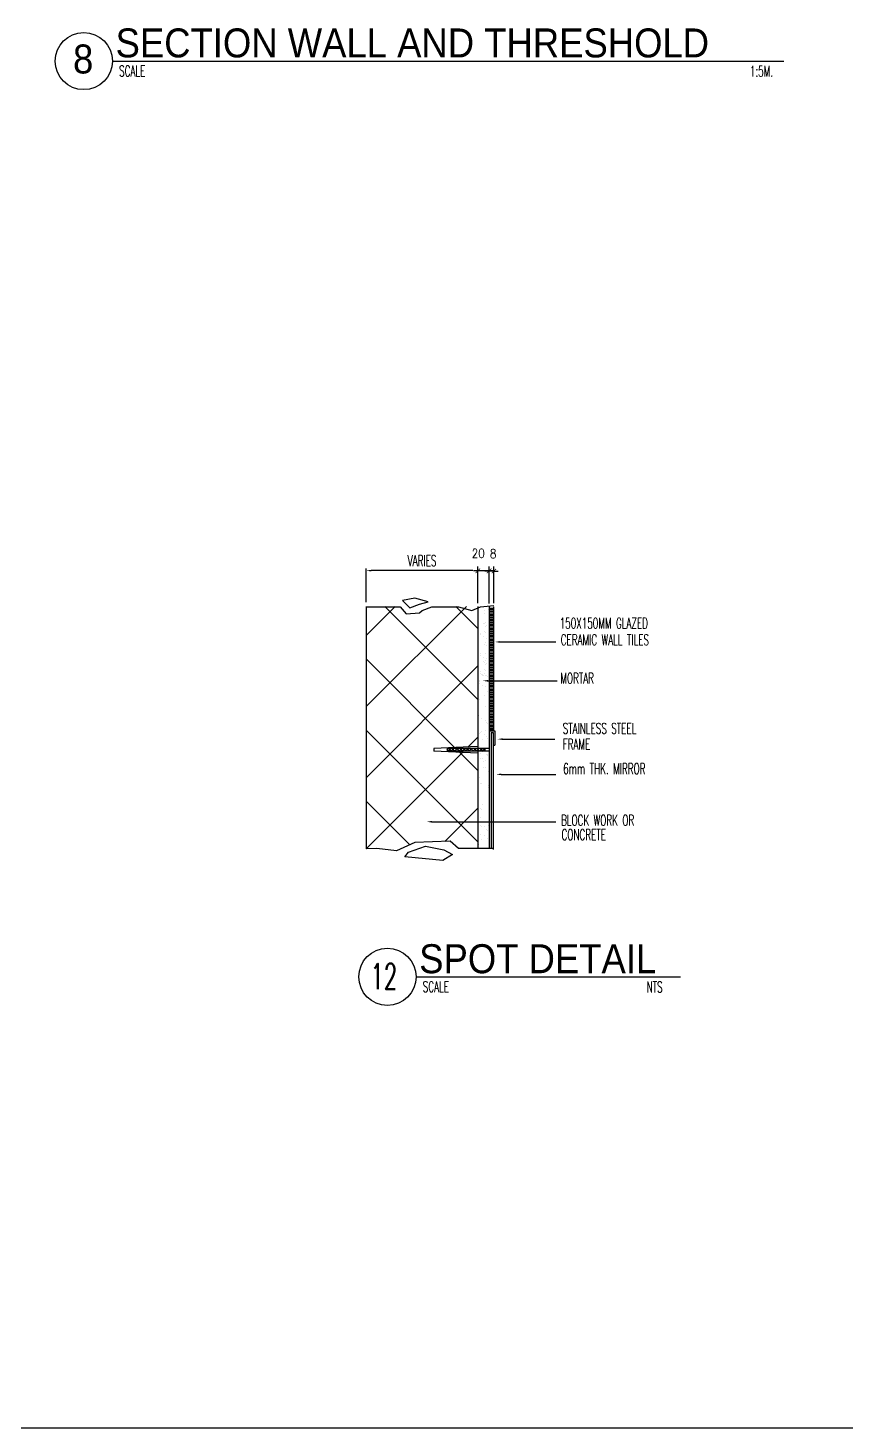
# Model space of a CAD drawing. Extents: x -263967 to -235090, y 196485 to 216410.
# Drawn here: x -244234 to -239662, y 196485 to 204317 of the extents above; entities that cross this region are included whole.
import ezdxf
from ezdxf.enums import TextEntityAlignment as Align

# ---------------------------------------------------------------- set-up
doc = ezdxf.new("R2010")
doc.units = 0
doc.header["$LTSCALE"] = 500
doc.header["$MEASUREMENT"] = 0
doc.layers.get('0').update_dxf_attribs({"linetype": 'CONTINUOUS'})
doc.layers.get('DEFPOINTS').update_dxf_attribs({"linetype": 'CONTINUOUS'})
for name, color, linetype in [('2', 2, 'CONTINUOUS'), ('DIM1', 2, 'CONTINUOUS'), ('Dimout', 4, 'CONTINUOUS'), ('ELE', 3, 'CONTINUOUS'), ('HATCH', 8, 'CONTINUOUS'), ('HATCH3', 2, 'CONTINUOUS'), ('HatchA', 11, 'CONTINUOUS'), ('SANI', 2, 'CONTINUOUS'), ('Tile', 5, 'CONTINUOUS'), ('TITLE', 1, 'CONTINUOUS'), ('TXT', 2, 'CONTINUOUS'), ('TXT1', 2, 'CONTINUOUS'), ('WALL', 6, 'CONTINUOUS')]:
    doc.layers.add(name, color=color, linetype=linetype)
doc.styles.add('DIM', font='simplex.shx', dxfattribs={"width": 0.85})
doc.styles.add('ROMANS', font='romans.shx', dxfattribs={"width": 0.6})
doc.styles.add('TTXT', font='swisse.ttf', dxfattribs={"width": 0.9})
doc.dimstyles.new('DIM1-25', dxfattribs={"dimscale": 25, "dimtxt": 2, "dimasz": 1, "dimexe": 1, "dimexo": 1, "dimgap": 0.6, "dimtad": 1, "dimdec": 0, "dimdsep": 46, "dimtxsty": 'DIM', "dimblk1": 'ARCHTICK', "dimblk2": 'ARCHTICK', "dimsah": 1, "dimcen": 0.09, "dimdle": 1, "dimclrd": 256, "dimclrt": 2, "dimadec": 0, "dimazin": 0, "dimtfac": 1, "dimtdec": 0, "dimtix": 1, "dimtmove": 1, "dimatfit": 3, "dimldrblk": 'ARCHTICK', "dimfxl": 0, "dimtvp": 2, "dimtolj": 1, "dimtzin": 0, "dimarcsym": 0})

# ---------------------------------------------------------------- blocks, each defined once
blk = doc.blocks.new('A0-BOX')
at = {"layer": 'TITLE'}
blk.add_line((0, 0), (113.3, 0), dxfattribs=at)
blk = doc.blocks.new('_ARCHTICK')
at = {"color": 0, "linetype": 'ByBlock', "const_width": 0.15}
blk.add_lwpolyline([(-0.5, -0.5), (0.5, 0.5)], dxfattribs=at)
blk = doc.blocks.new('*D151')
at = {"layer": 'DEFPOINTS', "color": 0}
for p in [(-241656.6, 201279.6), (-241656.6, 201072.2), (-241630.3, 201074.6)]:
    blk.add_point(p, dxfattribs=at)
at = {"layer": 'Dimout', "color": 0, "lineweight": -2}
for p, q in [((-241656.6, 201097.2), (-241656.6, 201304.6)), ((-241630.3, 201099.6), (-241630.3, 201304.6))]:
    blk.add_line(p, q, dxfattribs=at)
at = {"layer": 'Dimout', "lineweight": -2}
for p, q in [((-241656.6, 201279.6), (-241681.6, 201279.6)), ((-241630.3, 201279.6), (-241656.6, 201279.6)), ((-241630.3, 201279.6), (-241605.3, 201279.6))]:
    blk.add_line(p, q, dxfattribs=at)
at = {"layer": 'Dimout', "lineweight": -2, "xscale": 25, "yscale": 25, "zscale": 25}
blk.add_blockref('_ARCHTICK', (-241656.6, 201279.6), dxfattribs=at)
at = {"layer": 'Dimout', "lineweight": -2, "xscale": 25, "yscale": 25, "zscale": 25, "rotation": 180}
blk.add_blockref('_ARCHTICK', (-241630.3, 201279.6), dxfattribs=at)
at = {"layer": 'Dimout', "color": 2, "insert": (-241633.5, 201376.8), "char_height": 50, "attachment_point": 5, "style": 'DIM'}
blk.add_mtext('\\A1;8', dxfattribs=at)
blk = doc.blocks.new('*D152')
at = {"layer": 'DEFPOINTS', "color": 0}
for p in [(-241719.1, 201280.6), (-241719.1, 201074), (-241656.6, 201072.2)]:
    blk.add_point(p, dxfattribs=at)
at = {"layer": 'Dimout', "color": 0, "lineweight": -2}
for p, q in [((-241719.1, 201099), (-241719.1, 201305.6)), ((-241656.6, 201097.2), (-241656.6, 201305.6))]:
    blk.add_line(p, q, dxfattribs=at)
at = {"layer": 'Dimout', "lineweight": -2}
blk.add_line((-241631.6, 201280.6), (-241744.1, 201280.6), dxfattribs=at)
at = {"layer": 'Dimout', "lineweight": -2, "xscale": 25, "yscale": 25, "zscale": 25, "rotation": 180}
blk.add_blockref('_ARCHTICK', (-241719.1, 201280.6), dxfattribs=at)
at = {"layer": 'Dimout', "lineweight": -2, "xscale": 25, "yscale": 25, "zscale": 25}
blk.add_blockref('_ARCHTICK', (-241656.6, 201280.6), dxfattribs=at)
at = {"layer": 'Dimout', "color": 2, "insert": (-241717.6, 201378.3), "char_height": 50, "attachment_point": 5, "style": 'DIM'}
blk.add_mtext('\\A1;20', dxfattribs=at)

msp = doc.modelspace()

# ---------------------------------------------------------------- linework, layer by layer
at = {"layer": '2'}
for p, q in [((-241633.7, 200376.2), (-241633.7, 199722)), ((-241625.4, 200385), (-241625.4, 200305.3)), ((-241633.7, 200305.3), (-241625.4, 200305.3))]:
    msp.add_line(p, q, dxfattribs=at)
for points in [[(-242140.7, 201113.9), (-242099.9, 201073.2), (-242045.5, 201093.5), (-241997.9, 201107.1), (-242072.7, 201127.5)], [(-242106.7, 199707), (-242011.5, 199741), (-241909.4, 199720.6), (-241861.8, 199693.4), (-241916.2, 199659.4), (-242127.1, 199679.8)]]:
    msp.add_lwpolyline(points, close=True, dxfattribs=at)
for points in [[(-242344.8, 201079.9), (-242154.3, 201079.9), (-242120.3, 201039.2), (-242045.5, 201046), (-242031.9, 201059.6), (-241977.5, 201079.9), (-241827.8, 201079.9), (-241752.9, 201059.6), (-241705.3, 201079.9), (-241630.5, 201086.7)], [(-241630.5, 199727.4), (-241827.8, 199727.4), (-241875.4, 199768.2), (-242072.7, 199761.4), (-242174.8, 199713.8), (-242283.6, 199727.4), (-242344.1, 199725.7)]]:
    msp.add_lwpolyline(points, dxfattribs=at)
at = {"layer": 'DEFPOINTS', "color": 0, "linetype": 'ByBlock'}
msp.add_point((-242344.1, 201079.9), dxfattribs=at)
at = {"layer": 'DIM1'}
for p, q in [((-241684, 200664.4), (-241684, 200664.4)), ((-241646.1, 200376.2), (-241633.7, 200376.2)), ((-241719.1, 200297), (-241965.1, 200286)), ((-241965.1, 200286), (-241965.1, 200271)), ((-241719.1, 200259.9), (-241965.1, 200271)), ((-241891.3, 200286), (-241891.3, 200271)), ((-241656.6, 200286), (-241891.3, 200286)), ((-241656.6, 200271), (-241891.3, 200271)), ((-241680.7, 200286), (-241680.7, 200271))]:
    msp.add_line(p, q, dxfattribs=at)
for points in [[(-241595.5, 200878.2), (-241595.5, 200887.5), (-241623.7, 200882.8)], [(-241663.6, 200660.7), (-241663.6, 200670), (-241691.7, 200665.3)], [(-241581.9, 200334.4), (-241581.9, 200343.8), (-241610.1, 200339.1)], [(-241588.7, 200137.3), (-241588.7, 200146.7), (-241616.9, 200142)], [(-241976.5, 199872.2), (-241976.5, 199881.6), (-242004.7, 199876.9)]]:
    msp.add_solid(points, dxfattribs=at)
at = {"layer": 'Dimout'}
for p, q in [((-242344.1, 201104.9), (-242344.1, 201294.1)), ((-241747.2, 201281.6), (-242316, 201281.6))]:
    msp.add_line(p, q, dxfattribs=at)
msp.add_solid([(-242316, 201286.3), (-242316, 201276.9), (-242344.1, 201281.6)], dxfattribs=at)
at = {"layer": 'ELE'}
for p, q in [((-241595.5, 200882.8), (-241283.5, 200882.8)), ((-241663.6, 200665.3), (-241276.7, 200665.3)), ((-241581.9, 200339.1), (-241290.3, 200339.1)), ((-241588.7, 200142), (-241283.5, 200142)), ((-241976.5, 199876.9), (-241283.5, 199876.9))]:
    msp.add_line(p, q, dxfattribs=at)
at = {"layer": 'HATCH'}
for p, q in [((-241681.4, 201059), (-241681.4, 201059)), ((-241662.6, 201065.6), (-241662.6, 201065.6)), ((-241690.9, 200985.9), (-241690.9, 200985.9)), ((-241682.2, 201041.5), (-241682.2, 201041.5)), ((-241680.4, 200983.9), (-241680.4, 200983.9)), ((-241675.5, 200992.7), (-241675.5, 200992.7)), ((-241671.7, 200976), (-241671.7, 200976)), ((-241706.1, 200923.4), (-241706.1, 200923.4)), ((-241702.3, 200931.9), (-241702.3, 200931.9)), ((-241686.4, 200910.8), (-241686.4, 200910.8)), ((-241683, 200941.5), (-241683, 200941.5)), ((-241678.4, 200968.7), (-241678.4, 200968.7)), ((-241677.9, 200935.1), (-241677.9, 200935.1)), ((-241672.5, 200902.4), (-241672.5, 200902.4)), ((-241680.4, 200869.5), (-241680.4, 200869.5)), ((-241675.5, 200878.4), (-241675.5, 200878.4)), ((-241671.7, 200861.6), (-241671.7, 200861.6)), ((-241708.3, 200661.2), (-241708.3, 200661.2)), ((-241708, 200668.4), (-241708, 200668.4)), ((-241712.2, 200652.6), (-241712.2, 200652.6)), ((-241692.4, 200640), (-241692.4, 200640)), ((-241680, 200580.7), (-241680, 200580.7)), ((-241678.5, 200631.6), (-241678.5, 200631.6)), ((-241712.7, 200562), (-241712.7, 200562)), ((-241674.2, 200520.6), (-241674.2, 200520.6)), ((-241714.2, 200470.4), (-241714.2, 200470.4)), ((-241700.4, 200456.6), (-241700.4, 200456.6)), ((-241674.9, 200444.6), (-241674.9, 200444.6)), ((-241708.2, 200372.5), (-241708.2, 200372.5)), ((-241704.1, 200375.8), (-241704.1, 200375.8)), ((-241700.3, 200384.4), (-241700.3, 200384.4)), ((-241684.4, 200363.2), (-241684.4, 200363.2)), ((-241675.9, 200387.6), (-241675.9, 200387.6)), ((-241670.5, 200354.8), (-241670.5, 200354.8)), ((-241695.3, 200335.9), (-241695.3, 200335.9)), ((-241668.3, 200339.9), (-241668.3, 200339.9)), ((-241657.2, 200341), (-241657.2, 200341)), ((-241703.3, 200228.6), (-241703.3, 200228.6)), ((-241692.9, 200229.4), (-241692.9, 200229.4)), ((-241687.7, 200212.2), (-241687.7, 200212.2)), ((-241676.5, 200217.1), (-241676.5, 200217.1)), ((-241670.3, 200255.2), (-241670.3, 200255.2)), ((-241665.4, 200249.6), (-241665.4, 200249.6)), ((-241663, 200253.2), (-241663, 200253.2)), ((-241707.8, 200124), (-241707.8, 200124)), ((-241687.2, 200180.4), (-241687.2, 200180.4)), ((-241676.9, 200181.3), (-241676.9, 200181.3)), ((-241662.4, 200159.3), (-241662.4, 200159.3)), ((-241707.3, 200092.2), (-241707.3, 200092.2)), ((-241697, 200093), (-241697, 200093)), ((-241661.1, 200081.2), (-241661.1, 200081.2)), ((-241659.5, 200069), (-241659.5, 200069)), ((-241716.2, 199969.1), (-241716.2, 199969.1)), ((-241706, 199952.1), (-241706, 199952.1)), ((-241691.8, 199972.3), (-241691.8, 199972.3)), ((-241702.7, 199902.8), (-241702.7, 199902.8)), ((-241697.3, 199944.1), (-241697.3, 199944.1)), ((-241691.8, 199876), (-241691.8, 199876)), ((-241716.8, 199839.8), (-241716.8, 199839.8)), ((-241716.2, 199872.8), (-241716.2, 199872.8)), ((-241706, 199855.8), (-241706, 199855.8)), ((-241702.7, 199806.5), (-241702.7, 199806.5)), ((-241697.3, 199847.9), (-241697.3, 199847.9)), ((-241684.6, 199798), (-241684.6, 199798)), ((-241684.1, 199852.8), (-241684.1, 199852.8)), ((-241673.9, 199835.7), (-241673.9, 199835.7)), ((-241665.2, 199827.8), (-241665.2, 199827.8)), ((-241659.7, 199856), (-241659.7, 199856)), ((-241713.8, 199749.5), (-241713.8, 199749.5)), ((-241701.4, 199777.6), (-241701.4, 199777.6)), ((-241693.5, 199729.4), (-241693.5, 199729.4)), ((-241664.9, 199785.4), (-241664.9, 199785.4))]:
    msp.add_line(p, q, dxfattribs=at)
at = {"layer": 'HATCH3'}
for p, q in [((-241656.6, 201081.6), (-241656.6, 199725.2)), ((-241631.6, 201078.4), (-241631.6, 200385)), ((-241656.6, 200385), (-241625.4, 200385)), ((-241646.1, 200376.2), (-241646.1, 199725.2))]:
    msp.add_line(p, q, dxfattribs=at)
at = {"layer": 'HatchA'}
for p, q in [((-241656.6, 201072.2), (-241631.6, 201072.2)), ((-241656.6, 201063.4), (-241631.6, 201063.4)), ((-241656.6, 201054.7), (-241631.6, 201054.7)), ((-241656.6, 201045.9), (-241631.6, 201045.9)), ((-241656.6, 201037.2), (-241631.6, 201037.2)), ((-241656.6, 201028.4), (-241631.6, 201028.4)), ((-241656.6, 201019.7), (-241631.6, 201019.7)), ((-241656.6, 201010.9), (-241631.6, 201010.9)), ((-241656.6, 201002.2), (-241631.6, 201002.2)), ((-241656.6, 200993.4), (-241631.6, 200993.4)), ((-241656.6, 200984.7), (-241631.6, 200984.7)), ((-241656.6, 200975.9), (-241631.6, 200975.9)), ((-241656.6, 200967.2), (-241631.6, 200967.2)), ((-241656.6, 200958.4), (-241631.6, 200958.4)), ((-241656.6, 200949.7), (-241631.6, 200949.7)), ((-241656.6, 200940.9), (-241631.6, 200940.9)), ((-241656.6, 200932.2), (-241631.6, 200932.2)), ((-241656.6, 200923.4), (-241631.6, 200923.4)), ((-241656.6, 200914.7), (-241631.6, 200914.7)), ((-241656.6, 200905.9), (-241631.6, 200905.9)), ((-241656.6, 200897.2), (-241631.6, 200897.2)), ((-241702.3, 200817.6), (-241702.3, 200817.6)), ((-241677.9, 200820.8), (-241677.9, 200820.8)), ((-241656.6, 200888.4), (-241631.6, 200888.4)), ((-241656.6, 200879.7), (-241631.6, 200879.7)), ((-241656.6, 200870.9), (-241631.6, 200870.9)), ((-241656.6, 200862.2), (-241631.6, 200862.2)), ((-241656.6, 200853.4), (-241631.6, 200853.4)), ((-241656.6, 200844.7), (-241631.6, 200844.7)), ((-241656.6, 200835.9), (-241631.6, 200835.9)), ((-241656.6, 200827.2), (-241631.6, 200827.2)), ((-241656.6, 200818.4), (-241631.6, 200818.4)), ((-241706.1, 200809.1), (-241706.1, 200809.1)), ((-241690.9, 200771.3), (-241690.9, 200771.3)), ((-241686.4, 200796.5), (-241686.4, 200796.5)), ((-241680.4, 200769.3), (-241680.4, 200769.3)), ((-241678.4, 200754.1), (-241678.4, 200754.1)), ((-241675.5, 200778.1), (-241675.5, 200778.1)), ((-241672.5, 200788.1), (-241672.5, 200788.1)), ((-241671.7, 200761.3), (-241671.7, 200761.3)), ((-241656.6, 200809.7), (-241631.6, 200809.7)), ((-241656.6, 200800.9), (-241631.6, 200800.9)), ((-241656.6, 200792.2), (-241631.6, 200792.2)), ((-241656.6, 200783.4), (-241631.6, 200783.4)), ((-241656.6, 200774.7), (-241631.6, 200774.7)), ((-241656.6, 200765.9), (-241631.6, 200765.9)), ((-241656.6, 200757.2), (-241631.6, 200757.2)), ((-241656.6, 200748.4), (-241631.6, 200748.4)), ((-241656.6, 200739.7), (-241631.6, 200739.7)), ((-241716.6, 200732.4), (-241716.6, 200732.4)), ((-241706.1, 200708.8), (-241706.1, 200708.8)), ((-241702.3, 200717.3), (-241702.3, 200717.3)), ((-241699.9, 200699.1), (-241699.9, 200699.1)), ((-241693.6, 200701.8), (-241693.6, 200701.8)), ((-241692.4, 200695.7), (-241692.4, 200695.7)), ((-241686.4, 200696.2), (-241686.4, 200696.2)), ((-241683.2, 200705.9), (-241683.2, 200705.9)), ((-241683, 200726.9), (-241683, 200726.9)), ((-241677.9, 200720.5), (-241677.9, 200720.5)), ((-241675.8, 200695.1), (-241675.8, 200695.1)), ((-241669.6, 200697.8), (-241669.6, 200697.8)), ((-241668.3, 200691.7), (-241668.3, 200691.7)), ((-241659.1, 200701.9), (-241659.1, 200701.9)), ((-241656.6, 200730.9), (-241631.6, 200730.9)), ((-241656.6, 200722.2), (-241631.6, 200722.2)), ((-241656.6, 200713.4), (-241631.6, 200713.4)), ((-241656.6, 200704.7), (-241631.6, 200704.7)), ((-241656.6, 200695.9), (-241631.6, 200695.9)), ((-241656.6, 200687.2), (-241631.6, 200687.2)), ((-241656.6, 200678.4), (-241631.6, 200678.4)), ((-241656.6, 200669.7), (-241631.6, 200669.7)), ((-241656.6, 200660.9), (-241631.6, 200660.9)), ((-241666.6, 200607.4), (-241666.6, 200607.4)), ((-241656.6, 200652.2), (-241631.6, 200652.2)), ((-241656.6, 200643.4), (-241631.6, 200643.4)), ((-241656.6, 200634.7), (-241631.6, 200634.7)), ((-241656.6, 200625.9), (-241631.6, 200625.9)), ((-241656.6, 200617.2), (-241631.6, 200617.2)), ((-241656.6, 200608.4), (-241631.6, 200608.4)), ((-241656.6, 200599.7), (-241631.6, 200599.7)), ((-241656.6, 200590.9), (-241631.6, 200590.9)), ((-241656.6, 200582.2), (-241631.6, 200582.2)), ((-241656.6, 200573.4), (-241631.6, 200573.4)), ((-241656.6, 200564.7), (-241631.6, 200564.7)), ((-241656.6, 200555.9), (-241631.6, 200555.9)), ((-241656.6, 200547.2), (-241631.6, 200547.2)), ((-241656.6, 200538.4), (-241631.6, 200538.4)), ((-241656.6, 200529.7), (-241631.6, 200529.7)), ((-241656.6, 200520.9), (-241631.6, 200520.9)), ((-241656.6, 200512.2), (-241631.6, 200512.2)), ((-241656.6, 200503.4), (-241631.6, 200503.4)), ((-241671.3, 200430.2), (-241671.3, 200430.2)), ((-241667.6, 200427.6), (-241667.6, 200427.6)), ((-241656.6, 200494.7), (-241631.6, 200494.7)), ((-241656.6, 200485.9), (-241631.6, 200485.9)), ((-241656.6, 200477.2), (-241631.6, 200477.2)), ((-241656.6, 200468.4), (-241631.6, 200468.4)), ((-241656.6, 200459.7), (-241631.6, 200459.7)), ((-241656.6, 200450.9), (-241631.6, 200450.9)), ((-241656.6, 200442.2), (-241631.6, 200442.2)), ((-241656.6, 200433.4), (-241631.6, 200433.4)), ((-241656.6, 200424.7), (-241631.6, 200424.7)), ((-241658.9, 200419.7), (-241658.9, 200419.7)), ((-241656.6, 200415.9), (-241631.6, 200415.9)), ((-241656, 200408.3), (-241631, 200408.3)), ((-241656, 200399.5), (-241631, 200399.5)), ((-241656, 200390.8), (-241631, 200390.8))]:
    msp.add_line(p, q, dxfattribs=at)
at = {"layer": 'SANI', "color": 6}
for p, q in [((-243762.6, 204132.5), (-240009.4, 204132.5)), ((-242065.4, 199009.2), (-240586.6, 199009.2))]:
    msp.add_line(p, q, dxfattribs=at)
at = {"layer": 'Tile'}
for p, q in [((-242344.1, 200918.9), (-242181.5, 201081.6)), ((-242344.1, 200521.2), (-241783.7, 201081.6)), ((-241719.1, 200560.5), (-242240.2, 201081.6)), ((-241719.1, 200958.3), (-241842.4, 201081.6)), ((-241847.6, 200291.2), (-242344.1, 200787.8)), ((-242344.1, 200123.4), (-241719.1, 200748.4)), ((-241719.1, 199765), (-242344.1, 200390)), ((-241775.3, 200294.5), (-241719.1, 200350.7)), ((-241712.4, 200298.4), (-241712.4, 200298.4)), ((-241703.7, 200290.5), (-241703.7, 200290.5)), ((-241694.4, 200267.8), (-241694.4, 200267.8)), ((-242344.1, 199725.7), (-241805.9, 200263.8)), ((-241719.1, 200162.8), (-241820.9, 200264.5)), ((-241703.8, 200260.4), (-241703.8, 200260.4)), ((-242100.3, 199748.5), (-242344.1, 199992.3)), ((-241904.9, 199767.1), (-241719.1, 199952.9))]:
    msp.add_line(p, q, dxfattribs=at)
msp.add_lwpolyline([(-241682.9, 200286), (-241693.6, 200271), (-241700, 200286), (-241710.7, 200271), (-241719.1, 200282.8), (-241724.6, 200271), (-241736.3, 200286), (-241744.9, 200271), (-241759.8, 200286), (-241766.3, 200271), (-241776.9, 200286), (-241786.6, 200271), (-241795.1, 200286), (-241804.7, 200271), (-241814.4, 200286), (-241821.8, 200271), (-241835.7, 200286), (-241850.7, 200271), (-241860.3, 200286), (-241866.7, 200271), (-241877.4, 200286), (-241881.7, 200271), (-241891.3, 200285)], dxfattribs=at)
at = {"layer": 'TITLE', "color": 6}
for centre in [(-243922.6, 204132.5), (-242225.4, 199009.2)]:
    msp.add_circle(centre, 160, dxfattribs=at)
at = {"layer": 'WALL'}
for p, q in [((-242344.1, 201081.6), (-242344.1, 199725.2)), ((-241719.1, 201081.6), (-241719.1, 199725.2))]:
    msp.add_line(p, q, dxfattribs=at)

# ---------------------------------------------------------------- block references
at = {"xscale": 250, "yscale": 250, "zscale": 250}
msp.add_blockref('A0-BOX', (-263966.8, 196485.4), dxfattribs=at)

# ---------------------------------------------------------------- texts
at = {"layer": 'TITLE', "style": 'ROMANS', "width": 0.6}
msp.add_text('12', height=143.92, dxfattribs=at).set_placement((-242318.9, 198939.7))
at = {"layer": 'TXT', "style": 'ROMANS', "width": 0.6}
for s, p in [('SCALE', (-243724.9, 204047)), ('1:5M.', (-240199.2, 204045.6)), ('150X150MM GLAZED', (-241262.4, 200957.8)), ('CERAMIC WALL TILES', (-241256.5, 200864.7)), ('MORTAR', (-241258.6, 200649.9)), ('STAINLESS STEEL', (-241245.5, 200368.9)), ('FRAME', (-241245.5, 200280.5)), ('6mm THK. MIRROR', (-241242.6, 200143.8)), ('BLOCK WORK OR', (-241254.7, 199855.5)), ('CONCRETE', (-241251.8, 199774.6)), ('SCALE', (-242027.6, 198923.7)), ('NTS', (-240776.5, 198922.4))]:
    msp.add_text(s, height=60, dxfattribs=at).set_placement(p)
msp.add_text('VARIES', height=60, dxfattribs=at).set_placement((-242031.6, 201337.5), align=Align.MIDDLE)
at = {"layer": 'TXT1', "color": 6, "style": 'TTXT', "width": 0.9}
for s, height, p in [('SECTION WALL AND THRESHOLD', 162.094, (-243744.8, 204152.9)), ('8', 162.1, (-243982.7, 204063)), ('SPOT DETAIL', 162.094, (-242047.5, 199029.6))]:
    msp.add_text(s, height=height, dxfattribs=at).set_placement(p)

# ---------------------------------------------------------------- dimensions: what is measured, and where the dimension line sits
at = {"layer": 'Dimout'}
for base, p1, p2, text, picture, middle in [((-241719.1, 201280.6), (-241656.6, 201072.2), (-241719.1, 201074), '20', '*D152', (-241717.6, 201338.3)), ((-241656.6, 201279.6), (-241630.3, 201074.6), (-241656.6, 201072.2), '8', '*D151', (-241633.5, 201336.8))]:
    dim = msp.add_linear_dim(base=base, p1=p1, p2=p2, text=text, dimstyle='DIM1-25', dxfattribs=at)
    dim.commit()
    dim.dimension.update_dxf_attribs({"geometry": picture, "text_midpoint": middle, "dimtype": 128})

doc.saveas('drawing.dxf')
